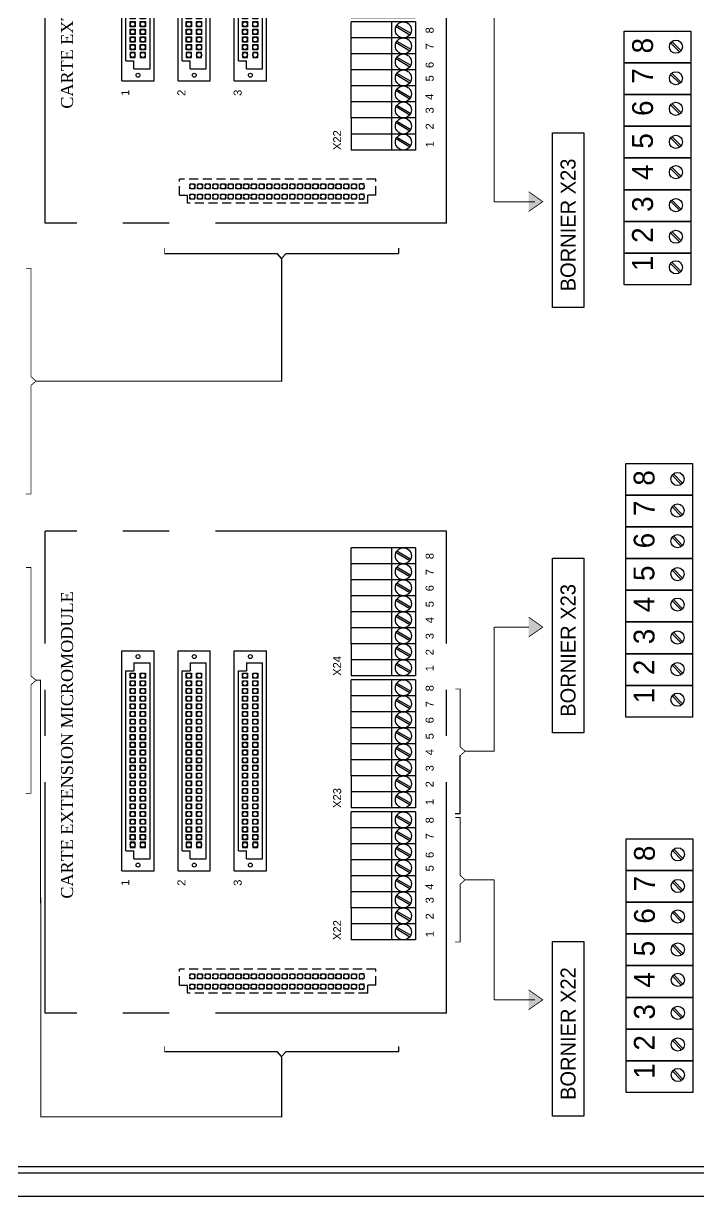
# Model space of a CAD drawing. Header units: millimetres. Extents: x 1942 to 3722, y 1044 to 1602.
# Drawn here: x 2056.3 to 2149, y 1335.1 to 1496.3 of the extents above; entities that cross this region are included whole.
import ezdxf

# ---------------------------------------------------------------- set-up
doc = ezdxf.new("R2010")
doc.units = ezdxf.units.MM
doc.linetypes.add('AXES', pattern=[50.8, 31.75, -6.35, 6.35, -6.35])
doc.linetypes.add('DISCONTINU2', pattern=[0.375, 0.25, -0.125])

# ---------------------------------------------------------------- blocks, each defined once
blk = doc.blocks.new('A$C3DC32800')
at = {"linetype": 'AXES'}
for p, q in [((-55.13, 0), (-55.13, 66.26)), ((0, 66.26), (-55.13, 66.26)), ((0, 0), (0, 66.26)), ((0, 0), (-55.13, 0))]:
    blk.add_line(p, q, dxfattribs=at)
for p, q in [((-13.09, 50.76), (-13.09, 63.96)), ((-4.29, 63.96), (-13.09, 63.96)), ((-7.59, 63.96), (-7.59, 46.36)), ((-6.93, 63.33), (-5.05, 62.21)), ((-6.82, 63.52), (-4.93, 62.4)), ((-4.29, 63.96), (-4.29, 46.36)), ((-4.29, 61.76), (-13.09, 61.76)), ((-6.82, 61.32), (-4.93, 60.2)), ((-6.93, 61.13), (-5.05, 60.01)), ((-4.29, 59.56), (-13.09, 59.56)), ((-6.93, 58.93), (-5.05, 57.81)), ((-6.82, 59.12), (-4.93, 58)), ((-4.29, 57.36), (-13.09, 57.36)), ((-6.93, 56.73), (-5.05, 55.61)), ((-6.82, 56.92), (-4.93, 55.8)), ((-4.29, 55.16), (-13.09, 55.16)), ((-6.93, 54.53), (-5.05, 53.41)), ((-6.82, 54.72), (-4.93, 53.6)), ((-4.29, 52.96), (-13.09, 52.96)), ((-6.93, 52.33), (-5.05, 51.21)), ((-6.82, 52.52), (-4.93, 51.4)), ((-13.09, 50.76), (-13.09, 46.36)), ((-4.29, 50.76), (-13.09, 50.76)), ((-6.93, 50.13), (-5.05, 49.01)), ((-6.82, 50.32), (-4.93, 49.2)), ((-44.58, 19.55), (-44.58, 49.8)), ((-44.58, 49.8), (-40.18, 49.8)), ((-40.18, 19.55), (-40.18, 49.8)), ((-36.86, 19.55), (-36.86, 49.8)), ((-36.86, 49.8), (-32.46, 49.8)), ((-32.46, 19.55), (-32.46, 49.8)), ((-29.15, 19.55), (-29.15, 49.8)), ((-29.15, 49.8), (-24.75, 49.8)), ((-24.75, 19.55), (-24.75, 49.8)), ((-4.29, 48.56), (-13.09, 48.56)), ((-44.03, 22.3), (-44.03, 47.05)), ((-44.03, 47.05), (-42.93, 47.05)), ((-42.93, 48.15), (-40.73, 48.15)), ((-42.93, 48.15), (-42.93, 47.05)), ((-40.73, 21.2), (-40.73, 48.15)), ((-36.31, 22.3), (-36.31, 47.05)), ((-36.31, 47.05), (-35.21, 47.05)), ((-35.21, 48.15), (-33.01, 48.15)), ((-35.21, 48.15), (-35.21, 47.05)), ((-33.01, 21.2), (-33.01, 48.15)), ((-28.6, 22.3), (-28.6, 47.05)), ((-28.6, 47.05), (-27.5, 47.05)), ((-27.5, 48.15), (-27.5, 47.05)), ((-27.5, 48.15), (-25.3, 48.15)), ((-25.3, 21.2), (-25.3, 48.15)), ((-6.93, 47.93), (-5.05, 46.81)), ((-6.82, 48.12), (-4.93, 47)), ((-4.29, 46.36), (-13.09, 46.36)), ((-13.09, 32.61), (-13.09, 45.81)), ((-4.29, 45.81), (-13.09, 45.81)), ((-7.59, 45.81), (-7.59, 28.21)), ((-6.93, 45.18), (-5.05, 44.06)), ((-6.82, 45.37), (-4.93, 44.25)), ((-4.29, 45.81), (-4.29, 28.21)), ((-4.29, 43.61), (-13.09, 43.61)), ((-6.93, 42.98), (-5.05, 41.86)), ((-6.82, 43.17), (-4.93, 42.05)), ((-4.29, 41.41), (-13.09, 41.41)), ((-6.93, 40.78), (-5.05, 39.66)), ((-6.82, 40.97), (-4.93, 39.85)), ((-4.29, 39.21), (-13.09, 39.21)), ((-6.82, 38.77), (-4.93, 37.65)), ((-6.93, 38.58), (-5.05, 37.46)), ((-4.29, 37.01), (-13.09, 37.01)), ((-6.93, 36.38), (-5.05, 35.26)), ((-6.82, 36.57), (-4.93, 35.45)), ((-4.29, 34.81), (-13.09, 34.81)), ((-6.93, 34.18), (-5.05, 33.06)), ((-6.82, 34.37), (-4.93, 33.25)), ((-13.09, 32.61), (-13.09, 28.21)), ((-4.29, 32.61), (-13.09, 32.61)), ((-6.93, 31.98), (-5.05, 30.86)), ((-6.82, 32.17), (-4.93, 31.05)), ((-4.29, 30.41), (-13.09, 30.41)), ((-6.93, 29.78), (-5.05, 28.66)), ((-6.82, 29.97), (-4.93, 28.85)), ((-4.29, 28.21), (-13.09, 28.21)), ((-13.09, 14.46), (-13.09, 27.66)), ((-4.29, 27.66), (-13.09, 27.66)), ((-7.59, 27.66), (-7.59, 10.06)), ((-4.29, 27.66), (-4.29, 10.06)), ((-6.93, 27.03), (-5.05, 25.91)), ((-6.82, 27.22), (-4.93, 26.1)), ((-4.29, 25.46), (-13.09, 25.46)), ((-6.93, 24.83), (-5.05, 23.71)), ((-6.82, 25.02), (-4.93, 23.9)), ((-4.29, 23.26), (-13.09, 23.26)), ((-6.93, 22.63), (-5.05, 21.51)), ((-6.82, 22.82), (-4.93, 21.7)), ((-44.03, 22.3), (-42.93, 22.3)), ((-42.93, 21.2), (-42.93, 22.3)), ((-42.93, 21.2), (-40.73, 21.2)), ((-36.31, 22.3), (-35.21, 22.3)), ((-35.21, 21.2), (-35.21, 22.3)), ((-35.21, 21.2), (-33.01, 21.2)), ((-28.6, 22.3), (-27.5, 22.3)), ((-27.5, 21.2), (-27.5, 22.3)), ((-27.5, 21.2), (-25.3, 21.2)), ((-4.29, 21.06), (-13.09, 21.06)), ((-44.58, 19.55), (-40.18, 19.55)), ((-36.86, 19.55), (-32.46, 19.55)), ((-29.15, 19.55), (-24.75, 19.55)), ((-6.93, 20.43), (-5.05, 19.31)), ((-6.82, 20.62), (-4.93, 19.5)), ((-4.29, 18.86), (-13.09, 18.86)), ((-6.93, 18.23), (-5.05, 17.11)), ((-6.82, 18.42), (-4.93, 17.3)), ((-4.29, 16.66), (-13.09, 16.66)), ((-6.82, 16.22), (-4.93, 15.1)), ((-6.93, 16.03), (-5.05, 14.91)), ((-4.29, 14.46), (-13.09, 14.46)), ((-13.09, 14.46), (-13.09, 10.06)), ((-6.93, 13.83), (-5.05, 12.71)), ((-6.82, 14.02), (-4.93, 12.9)), ((-4.29, 12.26), (-13.09, 12.26)), ((-6.93, 11.63), (-5.05, 10.51)), ((-6.82, 11.82), (-4.93, 10.7)), ((-4.29, 10.06), (-13.09, 10.06))]:
    blk.add_line(p, q)
at = {"linetype": 'DISCONTINU2', "ltscale": 5}
for p, q in [((-9.73, 6.04), (-36.68, 6.04)), ((-36.68, 3.84), (-36.68, 6.04)), ((-9.73, 3.84), (-9.73, 6.04)), ((-36.68, 3.84), (-35.58, 3.84)), ((-35.58, 2.74), (-35.58, 3.84)), ((-10.83, 2.74), (-10.83, 3.84)), ((-9.73, 3.84), (-10.83, 3.84)), ((-10.83, 2.74), (-35.58, 2.74))]:
    blk.add_line(p, q, dxfattribs=at)
for points in [[(-43.46, 46.74), (-42.76, 46.74), (-42.76, 46.04), (-43.46, 46.04)], [(-43.46, 45.69), (-42.76, 45.69), (-42.76, 44.98), (-43.46, 44.98)], [(-42.06, 46.74), (-41.36, 46.74), (-41.36, 46.04), (-42.06, 46.04)], [(-42.06, 45.69), (-41.36, 45.69), (-41.36, 44.98), (-42.06, 44.98)], [(-35.75, 46.74), (-35.05, 46.74), (-35.05, 46.04), (-35.75, 46.04)], [(-35.75, 45.69), (-35.05, 45.69), (-35.05, 44.98), (-35.75, 44.98)], [(-34.34, 46.74), (-33.64, 46.74), (-33.64, 46.04), (-34.34, 46.04)], [(-34.34, 45.69), (-33.64, 45.69), (-33.64, 44.98), (-34.34, 44.98)], [(-28.03, 46.74), (-27.33, 46.74), (-27.33, 46.04), (-28.03, 46.04)], [(-28.03, 45.69), (-27.33, 45.69), (-27.33, 44.98), (-28.03, 44.98)], [(-26.63, 46.74), (-25.93, 46.74), (-25.93, 46.04), (-26.63, 46.04)], [(-26.63, 45.69), (-25.93, 45.69), (-25.93, 44.98), (-26.63, 44.98)], [(-43.46, 44.63), (-42.76, 44.63), (-42.76, 43.93), (-43.46, 43.93)], [(-43.46, 43.57), (-42.76, 43.57), (-42.76, 42.87), (-43.46, 42.87)], [(-42.06, 44.63), (-41.36, 44.63), (-41.36, 43.93), (-42.06, 43.93)], [(-42.06, 43.57), (-41.36, 43.57), (-41.36, 42.87), (-42.06, 42.87)], [(-35.75, 44.63), (-35.05, 44.63), (-35.05, 43.93), (-35.75, 43.93)], [(-35.75, 43.57), (-35.05, 43.57), (-35.05, 42.87), (-35.75, 42.87)], [(-34.34, 44.63), (-33.64, 44.63), (-33.64, 43.93), (-34.34, 43.93)], [(-34.34, 43.57), (-33.64, 43.57), (-33.64, 42.87), (-34.34, 42.87)], [(-28.03, 44.63), (-27.33, 44.63), (-27.33, 43.93), (-28.03, 43.93)], [(-28.03, 43.57), (-27.33, 43.57), (-27.33, 42.87), (-28.03, 42.87)], [(-26.63, 44.63), (-25.93, 44.63), (-25.93, 43.93), (-26.63, 43.93)], [(-26.63, 43.57), (-25.93, 43.57), (-25.93, 42.87), (-26.63, 42.87)], [(-43.46, 42.52), (-42.76, 42.52), (-42.76, 41.81), (-43.46, 41.81)], [(-42.06, 42.52), (-41.36, 42.52), (-41.36, 41.81), (-42.06, 41.81)], [(-35.75, 42.52), (-35.05, 42.52), (-35.05, 41.81), (-35.75, 41.81)], [(-34.34, 42.52), (-33.64, 42.52), (-33.64, 41.81), (-34.34, 41.81)], [(-28.03, 42.52), (-27.33, 42.52), (-27.33, 41.81), (-28.03, 41.81)], [(-26.63, 42.52), (-25.93, 42.52), (-25.93, 41.81), (-26.63, 41.81)], [(-43.46, 41.46), (-42.76, 41.46), (-42.76, 40.75), (-43.46, 40.75)], [(-43.46, 40.4), (-42.76, 40.4), (-42.76, 39.7), (-43.46, 39.7)], [(-42.06, 41.46), (-41.36, 41.46), (-41.36, 40.75), (-42.06, 40.75)], [(-42.06, 40.4), (-41.36, 40.4), (-41.36, 39.7), (-42.06, 39.7)], [(-35.75, 41.46), (-35.05, 41.46), (-35.05, 40.75), (-35.75, 40.75)], [(-35.75, 40.4), (-35.05, 40.4), (-35.05, 39.7), (-35.75, 39.7)], [(-34.34, 41.46), (-33.64, 41.46), (-33.64, 40.75), (-34.34, 40.75)], [(-34.34, 40.4), (-33.64, 40.4), (-33.64, 39.7), (-34.34, 39.7)], [(-28.03, 41.46), (-27.33, 41.46), (-27.33, 40.75), (-28.03, 40.75)], [(-28.03, 40.4), (-27.33, 40.4), (-27.33, 39.7), (-28.03, 39.7)], [(-26.63, 41.46), (-25.93, 41.46), (-25.93, 40.75), (-26.63, 40.75)], [(-26.63, 40.4), (-25.93, 40.4), (-25.93, 39.7), (-26.63, 39.7)], [(-43.46, 39.34), (-42.76, 39.34), (-42.76, 38.64), (-43.46, 38.64)], [(-42.06, 39.34), (-41.36, 39.34), (-41.36, 38.64), (-42.06, 38.64)], [(-35.75, 39.34), (-35.05, 39.34), (-35.05, 38.64), (-35.75, 38.64)], [(-34.34, 39.34), (-33.64, 39.34), (-33.64, 38.64), (-34.34, 38.64)], [(-28.03, 39.34), (-27.33, 39.34), (-27.33, 38.64), (-28.03, 38.64)], [(-26.63, 39.34), (-25.93, 39.34), (-25.93, 38.64), (-26.63, 38.64)], [(-43.46, 38.29), (-42.76, 38.29), (-42.76, 37.58), (-43.46, 37.58)], [(-43.46, 37.23), (-42.76, 37.23), (-42.76, 36.52), (-43.46, 36.52)], [(-42.06, 38.29), (-41.36, 38.29), (-41.36, 37.58), (-42.06, 37.58)], [(-42.06, 37.23), (-41.36, 37.23), (-41.36, 36.52), (-42.06, 36.52)], [(-35.75, 38.29), (-35.05, 38.29), (-35.05, 37.58), (-35.75, 37.58)], [(-35.75, 37.23), (-35.05, 37.23), (-35.05, 36.52), (-35.75, 36.52)], [(-34.34, 38.29), (-33.64, 38.29), (-33.64, 37.58), (-34.34, 37.58)], [(-34.34, 37.23), (-33.64, 37.23), (-33.64, 36.52), (-34.34, 36.52)], [(-28.03, 38.29), (-27.33, 38.29), (-27.33, 37.58), (-28.03, 37.58)], [(-28.03, 37.23), (-27.33, 37.23), (-27.33, 36.52), (-28.03, 36.52)], [(-26.63, 38.29), (-25.93, 38.29), (-25.93, 37.58), (-26.63, 37.58)], [(-26.63, 37.23), (-25.93, 37.23), (-25.93, 36.52), (-26.63, 36.52)], [(-43.46, 36.17), (-42.76, 36.17), (-42.76, 35.47), (-43.46, 35.47)], [(-42.06, 36.17), (-41.36, 36.17), (-41.36, 35.47), (-42.06, 35.47)], [(-35.75, 36.17), (-35.05, 36.17), (-35.05, 35.47), (-35.75, 35.47)], [(-34.34, 36.17), (-33.64, 36.17), (-33.64, 35.47), (-34.34, 35.47)], [(-28.03, 36.17), (-27.33, 36.17), (-27.33, 35.47), (-28.03, 35.47)], [(-26.63, 36.17), (-25.93, 36.17), (-25.93, 35.47), (-26.63, 35.47)], [(-43.46, 35.11), (-42.76, 35.11), (-42.76, 34.41), (-43.46, 34.41)], [(-43.46, 34.06), (-42.76, 34.06), (-42.76, 33.35), (-43.46, 33.35)], [(-42.06, 35.11), (-41.36, 35.11), (-41.36, 34.41), (-42.06, 34.41)], [(-42.06, 34.06), (-41.36, 34.06), (-41.36, 33.35), (-42.06, 33.35)], [(-35.75, 35.11), (-35.05, 35.11), (-35.05, 34.41), (-35.75, 34.41)], [(-35.75, 34.06), (-35.05, 34.06), (-35.05, 33.35), (-35.75, 33.35)], [(-34.34, 35.11), (-33.64, 35.11), (-33.64, 34.41), (-34.34, 34.41)], [(-34.34, 34.06), (-33.64, 34.06), (-33.64, 33.35), (-34.34, 33.35)], [(-28.03, 35.11), (-27.33, 35.11), (-27.33, 34.41), (-28.03, 34.41)], [(-28.03, 34.06), (-27.33, 34.06), (-27.33, 33.35), (-28.03, 33.35)], [(-26.63, 35.11), (-25.93, 35.11), (-25.93, 34.41), (-26.63, 34.41)], [(-26.63, 34.06), (-25.93, 34.06), (-25.93, 33.35), (-26.63, 33.35)], [(-43.46, 33), (-42.76, 33), (-42.76, 32.3), (-43.46, 32.3)], [(-42.06, 33), (-41.36, 33), (-41.36, 32.3), (-42.06, 32.3)], [(-35.75, 33), (-35.05, 33), (-35.05, 32.3), (-35.75, 32.3)], [(-34.34, 33), (-33.64, 33), (-33.64, 32.3), (-34.34, 32.3)], [(-28.03, 33), (-27.33, 33), (-27.33, 32.3), (-28.03, 32.3)], [(-26.63, 33), (-25.93, 33), (-25.93, 32.3), (-26.63, 32.3)], [(-43.46, 31.94), (-42.76, 31.94), (-42.76, 31.24), (-43.46, 31.24)], [(-43.46, 30.88), (-42.76, 30.88), (-42.76, 30.18), (-43.46, 30.18)], [(-42.06, 31.94), (-41.36, 31.94), (-41.36, 31.24), (-42.06, 31.24)], [(-42.06, 30.88), (-41.36, 30.88), (-41.36, 30.18), (-42.06, 30.18)], [(-35.75, 31.94), (-35.05, 31.94), (-35.05, 31.24), (-35.75, 31.24)], [(-35.75, 30.88), (-35.05, 30.88), (-35.05, 30.18), (-35.75, 30.18)], [(-34.34, 31.94), (-33.64, 31.94), (-33.64, 31.24), (-34.34, 31.24)], [(-34.34, 30.88), (-33.64, 30.88), (-33.64, 30.18), (-34.34, 30.18)], [(-28.03, 31.94), (-27.33, 31.94), (-27.33, 31.24), (-28.03, 31.24)], [(-28.03, 30.88), (-27.33, 30.88), (-27.33, 30.18), (-28.03, 30.18)], [(-26.63, 31.94), (-25.93, 31.94), (-25.93, 31.24), (-26.63, 31.24)], [(-26.63, 30.88), (-25.93, 30.88), (-25.93, 30.18), (-26.63, 30.18)], [(-43.46, 29.83), (-42.76, 29.83), (-42.76, 29.12), (-43.46, 29.12)], [(-42.06, 29.83), (-41.36, 29.83), (-41.36, 29.12), (-42.06, 29.12)], [(-35.75, 29.83), (-35.05, 29.83), (-35.05, 29.12), (-35.75, 29.12)], [(-34.34, 29.83), (-33.64, 29.83), (-33.64, 29.12), (-34.34, 29.12)], [(-28.03, 29.83), (-27.33, 29.83), (-27.33, 29.12), (-28.03, 29.12)], [(-26.63, 29.83), (-25.93, 29.83), (-25.93, 29.12), (-26.63, 29.12)], [(-43.46, 28.77), (-42.76, 28.77), (-42.76, 28.07), (-43.46, 28.07)], [(-43.46, 27.71), (-42.76, 27.71), (-42.76, 27.01), (-43.46, 27.01)], [(-42.06, 28.77), (-41.36, 28.77), (-41.36, 28.07), (-42.06, 28.07)], [(-42.06, 27.71), (-41.36, 27.71), (-41.36, 27.01), (-42.06, 27.01)], [(-35.75, 28.77), (-35.05, 28.77), (-35.05, 28.07), (-35.75, 28.07)], [(-35.75, 27.71), (-35.05, 27.71), (-35.05, 27.01), (-35.75, 27.01)], [(-34.34, 28.77), (-33.64, 28.77), (-33.64, 28.07), (-34.34, 28.07)], [(-34.34, 27.71), (-33.64, 27.71), (-33.64, 27.01), (-34.34, 27.01)], [(-28.03, 28.77), (-27.33, 28.77), (-27.33, 28.07), (-28.03, 28.07)], [(-28.03, 27.71), (-27.33, 27.71), (-27.33, 27.01), (-28.03, 27.01)], [(-26.63, 28.77), (-25.93, 28.77), (-25.93, 28.07), (-26.63, 28.07)], [(-26.63, 27.71), (-25.93, 27.71), (-25.93, 27.01), (-26.63, 27.01)], [(-43.46, 26.65), (-42.76, 26.65), (-42.76, 25.95), (-43.46, 25.95)], [(-42.06, 26.65), (-41.36, 26.65), (-41.36, 25.95), (-42.06, 25.95)], [(-35.75, 26.65), (-35.05, 26.65), (-35.05, 25.95), (-35.75, 25.95)], [(-34.34, 26.65), (-33.64, 26.65), (-33.64, 25.95), (-34.34, 25.95)], [(-28.03, 26.65), (-27.33, 26.65), (-27.33, 25.95), (-28.03, 25.95)], [(-26.63, 26.65), (-25.93, 26.65), (-25.93, 25.95), (-26.63, 25.95)], [(-43.46, 25.6), (-42.76, 25.6), (-42.76, 24.89), (-43.46, 24.89)], [(-43.46, 24.54), (-42.76, 24.54), (-42.76, 23.84), (-43.46, 23.84)], [(-42.06, 25.6), (-41.36, 25.6), (-41.36, 24.89), (-42.06, 24.89)], [(-42.06, 24.54), (-41.36, 24.54), (-41.36, 23.84), (-42.06, 23.84)], [(-35.75, 25.6), (-35.05, 25.6), (-35.05, 24.89), (-35.75, 24.89)], [(-35.75, 24.54), (-35.05, 24.54), (-35.05, 23.84), (-35.75, 23.84)], [(-34.34, 25.6), (-33.64, 25.6), (-33.64, 24.89), (-34.34, 24.89)], [(-34.34, 24.54), (-33.64, 24.54), (-33.64, 23.84), (-34.34, 23.84)], [(-28.03, 25.6), (-27.33, 25.6), (-27.33, 24.89), (-28.03, 24.89)], [(-28.03, 24.54), (-27.33, 24.54), (-27.33, 23.84), (-28.03, 23.84)], [(-26.63, 25.6), (-25.93, 25.6), (-25.93, 24.89), (-26.63, 24.89)], [(-26.63, 24.54), (-25.93, 24.54), (-25.93, 23.84), (-26.63, 23.84)], [(-43.46, 22.78), (-42.76, 22.78), (-42.76, 23.48), (-43.46, 23.48)], [(-42.06, 22.78), (-41.36, 22.78), (-41.36, 23.48), (-42.06, 23.48)], [(-35.75, 22.78), (-35.05, 22.78), (-35.05, 23.48), (-35.75, 23.48)], [(-34.34, 22.78), (-33.64, 22.78), (-33.64, 23.48), (-34.34, 23.48)], [(-28.03, 22.78), (-27.33, 22.78), (-27.33, 23.48), (-28.03, 23.48)], [(-26.63, 22.78), (-25.93, 22.78), (-25.93, 23.48), (-26.63, 23.48)]]:
    blk.add_lwpolyline(points, close=True)
at = {"linetype": 'DISCONTINU2'}
for points in [[(-35.28, 4.71), (-35.28, 5.41), (-34.57, 5.41), (-34.57, 4.71)], [(-34.22, 4.71), (-34.22, 5.41), (-33.52, 5.41), (-33.52, 4.71)], [(-33.16, 4.71), (-33.16, 5.41), (-32.46, 5.41), (-32.46, 4.71)], [(-32.1, 4.71), (-32.1, 5.41), (-31.4, 5.41), (-31.4, 4.71)], [(-31.05, 4.71), (-31.05, 5.41), (-30.34, 5.41), (-30.34, 4.71)], [(-29.99, 4.71), (-29.99, 5.41), (-29.29, 5.41), (-29.29, 4.71)], [(-28.93, 4.71), (-28.93, 5.41), (-28.23, 5.41), (-28.23, 4.71)], [(-27.88, 4.71), (-27.88, 5.41), (-27.17, 5.41), (-27.17, 4.71)], [(-26.82, 4.71), (-26.82, 5.41), (-26.11, 5.41), (-26.11, 4.71)], [(-25.76, 4.71), (-25.76, 5.41), (-25.06, 5.41), (-25.06, 4.71)], [(-24.7, 4.71), (-24.7, 5.41), (-24, 5.41), (-24, 4.71)], [(-23.65, 4.71), (-23.65, 5.41), (-22.94, 5.41), (-22.94, 4.71)], [(-22.59, 4.71), (-22.59, 5.41), (-21.89, 5.41), (-21.89, 4.71)], [(-21.53, 4.71), (-21.53, 5.41), (-20.83, 5.41), (-20.83, 4.71)], [(-20.47, 4.71), (-20.47, 5.41), (-19.77, 5.41), (-19.77, 4.71)], [(-19.42, 4.71), (-19.42, 5.41), (-18.71, 5.41), (-18.71, 4.71)], [(-18.36, 4.71), (-18.36, 5.41), (-17.66, 5.41), (-17.66, 4.71)], [(-17.3, 4.71), (-17.3, 5.41), (-16.6, 5.41), (-16.6, 4.71)], [(-16.24, 4.71), (-16.24, 5.41), (-15.54, 5.41), (-15.54, 4.71)], [(-15.19, 4.71), (-15.19, 5.41), (-14.48, 5.41), (-14.48, 4.71)], [(-14.13, 4.71), (-14.13, 5.41), (-13.43, 5.41), (-13.43, 4.71)], [(-13.07, 4.71), (-13.07, 5.41), (-12.37, 5.41), (-12.37, 4.71)], [(-11.31, 4.71), (-11.31, 5.41), (-12.02, 5.41), (-12.02, 4.71)], [(-35.28, 3.3), (-35.28, 4), (-34.57, 4), (-34.57, 3.3)], [(-34.22, 3.3), (-34.22, 4), (-33.52, 4), (-33.52, 3.3)], [(-33.16, 3.3), (-33.16, 4), (-32.46, 4), (-32.46, 3.3)], [(-32.1, 3.3), (-32.1, 4), (-31.4, 4), (-31.4, 3.3)], [(-31.05, 3.3), (-31.05, 4), (-30.34, 4), (-30.34, 3.3)], [(-29.99, 3.3), (-29.99, 4), (-29.29, 4), (-29.29, 3.3)], [(-28.93, 3.3), (-28.93, 4), (-28.23, 4), (-28.23, 3.3)], [(-27.88, 3.3), (-27.88, 4), (-27.17, 4), (-27.17, 3.3)], [(-26.82, 3.3), (-26.82, 4), (-26.11, 4), (-26.11, 3.3)], [(-25.76, 3.3), (-25.76, 4), (-25.06, 4), (-25.06, 3.3)], [(-24.7, 3.3), (-24.7, 4), (-24, 4), (-24, 3.3)], [(-23.65, 3.3), (-23.65, 4), (-22.94, 4), (-22.94, 3.3)], [(-22.59, 3.3), (-22.59, 4), (-21.89, 4), (-21.89, 3.3)], [(-21.53, 3.3), (-21.53, 4), (-20.83, 4), (-20.83, 3.3)], [(-20.47, 3.3), (-20.47, 4), (-19.77, 4), (-19.77, 3.3)], [(-19.42, 3.3), (-19.42, 4), (-18.71, 4), (-18.71, 3.3)], [(-18.36, 3.3), (-18.36, 4), (-17.66, 4), (-17.66, 3.3)], [(-17.3, 3.3), (-17.3, 4), (-16.6, 4), (-16.6, 3.3)], [(-16.24, 3.3), (-16.24, 4), (-15.54, 4), (-15.54, 3.3)], [(-15.19, 3.3), (-15.19, 4), (-14.48, 4), (-14.48, 3.3)], [(-14.13, 3.3), (-14.13, 4), (-13.43, 4), (-13.43, 3.3)], [(-13.07, 3.3), (-13.07, 4), (-12.37, 4), (-12.37, 3.3)], [(-11.31, 3.3), (-11.31, 4), (-12.02, 4), (-12.02, 3.3)]]:
    blk.add_lwpolyline(points, close=True, dxfattribs=at)
for centre, radius in [((-5.94, 62.86), 1.1), ((-5.94, 60.66), 1.1), ((-5.94, 58.46), 1.1), ((-5.94, 56.26), 1.1), ((-5.94, 54.06), 1.1), ((-5.94, 51.86), 1.1), ((-5.94, 49.66), 1.1), ((-42.38, 49.01), 0.271), ((-34.66, 49.01), 0.271), ((-26.95, 49.01), 0.271), ((-5.94, 47.46), 1.1), ((-43.11, 46.39), 0.337), ((-43.11, 45.34), 0.337), ((-41.71, 46.39), 0.337), ((-41.71, 45.34), 0.337), ((-35.4, 46.39), 0.337), ((-35.4, 45.34), 0.337), ((-33.99, 46.39), 0.337), ((-33.99, 45.34), 0.337), ((-27.68, 46.39), 0.337), ((-27.68, 45.34), 0.337), ((-26.28, 46.39), 0.337), ((-26.28, 45.34), 0.337), ((-5.94, 44.71), 1.1), ((-43.11, 44.28), 0.337), ((-43.11, 43.22), 0.337), ((-41.71, 44.28), 0.337), ((-41.71, 43.22), 0.337), ((-35.4, 44.28), 0.337), ((-35.4, 43.22), 0.337), ((-33.99, 44.28), 0.337), ((-33.99, 43.22), 0.337), ((-27.68, 44.28), 0.337), ((-27.68, 43.22), 0.337), ((-26.28, 44.28), 0.337), ((-26.28, 43.22), 0.337), ((-5.94, 42.51), 1.1), ((-43.11, 42.16), 0.337), ((-41.71, 42.16), 0.337), ((-35.4, 42.16), 0.337), ((-33.99, 42.16), 0.337), ((-27.68, 42.16), 0.337), ((-26.28, 42.16), 0.337), ((-43.11, 41.11), 0.337), ((-43.11, 40.05), 0.337), ((-41.71, 41.11), 0.337), ((-41.71, 40.05), 0.337), ((-35.4, 41.11), 0.337), ((-35.4, 40.05), 0.337), ((-33.99, 41.11), 0.337), ((-33.99, 40.05), 0.337), ((-27.68, 41.11), 0.337), ((-27.68, 40.05), 0.337), ((-26.28, 41.11), 0.337), ((-26.28, 40.05), 0.337), ((-5.94, 40.31), 1.1), ((-43.11, 38.99), 0.337), ((-41.71, 38.99), 0.337), ((-35.4, 38.99), 0.337), ((-33.99, 38.99), 0.337), ((-27.68, 38.99), 0.337), ((-26.28, 38.99), 0.337), ((-5.94, 38.11), 1.1), ((-43.11, 37.93), 0.337), ((-43.11, 36.88), 0.337), ((-41.71, 37.93), 0.337), ((-41.71, 36.88), 0.337), ((-35.4, 37.93), 0.337), ((-35.4, 36.88), 0.337), ((-33.99, 37.93), 0.337), ((-33.99, 36.88), 0.337), ((-27.68, 37.93), 0.337), ((-27.68, 36.88), 0.337), ((-26.28, 37.93), 0.337), ((-26.28, 36.88), 0.337), ((-43.11, 35.82), 0.337), ((-41.71, 35.82), 0.337), ((-35.4, 35.82), 0.337), ((-33.99, 35.82), 0.337), ((-27.68, 35.82), 0.337), ((-26.28, 35.82), 0.337), ((-5.94, 35.91), 1.1), ((-43.11, 34.76), 0.337), ((-43.11, 33.7), 0.337), ((-41.71, 34.76), 0.337), ((-41.71, 33.7), 0.337), ((-35.4, 34.76), 0.337), ((-35.4, 33.7), 0.337), ((-33.99, 34.76), 0.337), ((-33.99, 33.7), 0.337), ((-27.68, 34.76), 0.337), ((-27.68, 33.7), 0.337), ((-26.28, 34.76), 0.337), ((-26.28, 33.7), 0.337), ((-5.94, 33.71), 1.1), ((-43.11, 32.65), 0.337), ((-41.71, 32.65), 0.337), ((-35.4, 32.65), 0.337), ((-33.99, 32.65), 0.337), ((-27.68, 32.65), 0.337), ((-26.28, 32.65), 0.337), ((-5.94, 31.51), 1.1), ((-43.11, 31.59), 0.337), ((-43.11, 30.53), 0.337), ((-41.71, 31.59), 0.337), ((-41.71, 30.53), 0.337), ((-35.4, 31.59), 0.337), ((-35.4, 30.53), 0.337), ((-33.99, 31.59), 0.337), ((-33.99, 30.53), 0.337), ((-27.68, 31.59), 0.337), ((-27.68, 30.53), 0.337), ((-26.28, 31.59), 0.337), ((-26.28, 30.53), 0.337), ((-43.11, 29.48), 0.337), ((-41.71, 29.48), 0.337), ((-35.4, 29.48), 0.337), ((-33.99, 29.48), 0.337), ((-27.68, 29.48), 0.337), ((-26.28, 29.48), 0.337), ((-5.94, 29.31), 1.1), ((-43.11, 28.42), 0.337), ((-43.11, 27.36), 0.337), ((-41.71, 28.42), 0.337), ((-41.71, 27.36), 0.337), ((-35.4, 28.42), 0.337), ((-35.4, 27.36), 0.337), ((-33.99, 28.42), 0.337), ((-33.99, 27.36), 0.337), ((-27.68, 28.42), 0.337), ((-27.68, 27.36), 0.337), ((-26.28, 28.42), 0.337), ((-26.28, 27.36), 0.337), ((-5.94, 26.56), 1.1), ((-43.11, 26.3), 0.337), ((-41.71, 26.3), 0.337), ((-35.4, 26.3), 0.337), ((-33.99, 26.3), 0.337), ((-27.68, 26.3), 0.337), ((-26.28, 26.3), 0.337), ((-43.11, 25.25), 0.337), ((-43.11, 24.19), 0.337), ((-41.71, 25.25), 0.337), ((-41.71, 24.19), 0.337), ((-35.4, 25.25), 0.337), ((-35.4, 24.19), 0.337), ((-33.99, 25.25), 0.337), ((-33.99, 24.19), 0.337), ((-27.68, 25.25), 0.337), ((-27.68, 24.19), 0.337), ((-26.28, 25.25), 0.337), ((-26.28, 24.19), 0.337), ((-5.94, 24.36), 1.1), ((-43.11, 23.13), 0.337), ((-41.71, 23.13), 0.337), ((-35.4, 23.13), 0.337), ((-33.99, 23.13), 0.337), ((-27.68, 23.13), 0.337), ((-26.28, 23.13), 0.337), ((-5.94, 22.16), 1.1), ((-5.94, 19.96), 1.1), ((-42.38, 20.34), 0.271), ((-34.66, 20.34), 0.271), ((-26.95, 20.34), 0.271), ((-5.94, 17.76), 1.1), ((-5.94, 15.56), 1.1), ((-5.94, 13.36), 1.1), ((-5.94, 11.16), 1.1)]:
    blk.add_circle(centre, radius)
for centre in [(-34.93, 5.06), (-33.87, 5.06), (-32.81, 5.06), (-31.75, 5.06), (-30.7, 5.06), (-29.64, 5.06), (-28.58, 5.06), (-27.52, 5.06), (-26.47, 5.06), (-25.41, 5.06), (-24.35, 5.06), (-23.29, 5.06), (-22.24, 5.06), (-21.18, 5.06), (-20.12, 5.06), (-19.07, 5.06), (-18.01, 5.06), (-16.95, 5.06), (-15.89, 5.06), (-14.84, 5.06), (-13.78, 5.06), (-12.72, 5.06), (-11.66, 5.06), (-34.93, 3.65), (-33.87, 3.65), (-32.81, 3.65), (-31.75, 3.65), (-30.7, 3.65), (-29.64, 3.65), (-28.58, 3.65), (-27.52, 3.65), (-26.47, 3.65), (-25.41, 3.65), (-24.35, 3.65), (-23.29, 3.65), (-22.24, 3.65), (-21.18, 3.65), (-20.12, 3.65), (-19.07, 3.65), (-18.01, 3.65), (-16.95, 3.65), (-15.89, 3.65), (-14.84, 3.65), (-13.78, 3.65), (-12.72, 3.65), (-11.66, 3.65)]:
    blk.add_circle(centre, 0.337, dxfattribs=at)
at = {"attachment_point": 1, "rotation": 90}
for s, insert, char_height, width in [('{\\fArial|b0|i0|c0|p34;8}', (-2.88, 62.38), 1.1, 19.0187), ('{\\fArial|b0|i0|c0|p34;7}', (-2.88, 60.18), 1.1, 19.0187), ('{\\fArial|b0|i0|c0|p34;6}', (-2.88, 57.98), 1.1, 19.0187), ('{\\fTimes New Roman|b0|i0|c0|p18;CARTE EXTENSION MICROMODULE}', (-52.95, 15.74), 1.65, 62.8276), ('{\\fArial|b0|i0|c0|p34;5}', (-2.88, 55.78), 1.1, 19.0187), ('{\\fArial|b0|i0|c0|p34;4}', (-2.88, 53.58), 1.1, 19.0187), ('{\\fArial|b0|i0|c0|p34;3}', (-2.88, 51.38), 1.1, 19.0187), ('{\\fArial|b0|i0|c0|p34;X24}', (-15.58, 46.35), 1.1, 19.0187), ('{\\fArial|b0|i0|c0|p34;2}', (-2.88, 49.18), 1.1, 19.0187), ('{\\fArial|b0|i0|c0|p34;1}', (-2.88, 46.98), 1.1, 19.0187), ('{\\fArial|b0|i0|c0|p34;8}', (-2.88, 44.23), 1.1, 19.0187), ('{\\fArial|b0|i0|c0|p34;7}', (-2.88, 42.03), 1.1, 19.0187), ('{\\fArial|b0|i0|c0|p34;6}', (-2.88, 39.83), 1.1, 19.0187), ('{\\fArial|b0|i0|c0|p34;5}', (-2.88, 37.63), 1.1, 19.0187), ('{\\fArial|b0|i0|c0|p34;4}', (-2.88, 35.43), 1.1, 19.0187), ('{\\fArial|b0|i0|c0|p34;3}', (-2.88, 33.23), 1.1, 19.0187), ('{\\fArial|b0|i0|c0|p34;X23}', (-15.58, 28.2), 1.1, 19.0187), ('{\\fArial|b0|i0|c0|p34;2}', (-2.88, 31.03), 1.1, 19.0187), ('{\\fArial|b0|i0|c0|p34;1}', (-2.88, 28.6), 1.1, 19.0187), ('{\\fArial|b0|i0|c0|p34;8}', (-2.88, 26.08), 1.1, 19.0187), ('{\\fArial|b0|i0|c0|p34;7}', (-2.88, 23.88), 1.1, 19.0187), ('{\\fArial|b0|i0|c0|p34;6}', (-2.88, 21.32), 1.1, 19.0187), ('{\\fArial|b0|i0|c0|p34;5}', (-2.88, 19.48), 1.1, 19.0187), ('{\\fArial|b0|i0|c0|p34;1}', (-44.68, 17.5), 1.1, 19.0187), ('{\\fArial|b0|i0|c0|p34;2}', (-36.97, 17.5), 1.1, 19.0187), ('{\\fArial|b0|i0|c0|p34;3}', (-29.25, 17.5), 1.1, 19.0187), ('{\\fArial|b0|i0|c0|p34;4}', (-2.9, 16.96), 1.1, 19.0187), ('{\\fArial|b0|i0|c0|p34;3}', (-2.88, 15.08), 1.1, 19.0187), ('{\\fArial|b0|i0|c0|p34;2}', (-2.88, 12.88), 1.1, 19.0187), ('{\\fArial|b0|i0|c0|p34;X22}', (-15.58, 10.05), 1.1, 19.0187), ('{\\fArial|b0|i0|c0|p34;1}', (-2.86, 10.43), 1.1, 19.0187)]:
    blk.add_mtext(s, dxfattribs=dict(at, insert=insert, char_height=char_height, width=width))
blk = doc.blocks.new('A$C60AE2D1C')
for p, q in [((6.36, 33.25), (7.61, 31.98)), ((6.53, 33.43), (7.79, 32.15)), ((6.53, 29.09), (7.79, 27.81)), ((6.36, 28.91), (7.61, 27.64)), ((6.36, 24.71), (7.61, 23.44)), ((6.53, 24.89), (7.79, 23.61)), ((6.36, 20.18), (7.61, 18.91)), ((6.53, 20.36), (7.79, 19.08)), ((6.53, 16.18), (7.79, 14.89)), ((6.36, 16), (7.61, 14.72)), ((6.36, 11.47), (7.61, 10.2)), ((6.53, 11.65), (7.79, 10.36)), ((6.36, 7.13), (7.61, 5.85)), ((6.53, 7.31), (7.79, 6.02)), ((6.36, 2.93), (7.61, 1.65)), ((6.53, 3.11), (7.79, 1.82))]:
    blk.add_line(p, q)
for points in [[(9.16, 34.86), (9.16, 30.5), (0, 30.5), (0, 34.86)], [(9.16, 30.5), (9.16, 26.14), (0, 26.14), (0, 30.5)], [(9.16, 26.14), (9.16, 21.78), (0, 21.78), (0, 26.14)], [(9.16, 21.78), (9.16, 17.43), (0, 17.43), (0, 21.78)], [(9.16, 17.43), (9.16, 13.07), (0, 13.07), (0, 17.43)], [(9.16, 13.07), (9.16, 8.71), (0, 8.71), (0, 13.07)], [(9.16, 8.71), (9.16, 4.36), (0, 4.36), (0, 8.71)], [(9.16, 4.36), (9.16, 0), (0, 0), (0, 4.36)]]:
    blk.add_lwpolyline(points, close=True)
for centre in [(7.09, 32.72), (7.09, 28.38), (7.09, 24.18), (7.09, 19.65), (7.09, 15.47), (7.09, 10.94), (7.09, 6.6), (7.09, 2.4)]:
    blk.add_circle(centre, 0.904)
for s, p in [('8', (3.94, 31.8)), ('7', (3.94, 27.64)), ('6', (3.94, 23.2)), ('5', (3.92, 18.71)), ('4', (3.92, 14.41)), ('3', (3.94, 10.02)), ('2', (3.92, 5.76)), ('1', (3.92, 1.89))]:
    blk.add_text(s, height=2.86, rotation=90).set_placement(p)

msp = doc.modelspace()

# ---------------------------------------------------------------- hatches: boundary and pattern name
for points in [[(2125.69, 1473.22), (2125.69, 1471.86), (2125.68, 1470.5), (2127.63, 1471.85)], [(2125.69, 1414.75), (2125.69, 1413.39), (2125.68, 1412.03), (2127.63, 1413.38)], [(2125.69, 1363.53), (2125.69, 1362.17), (2125.68, 1360.81), (2127.63, 1362.16)]]:
    msp.add_hatch(color=256).paths.add_polyline_path(points)

# ---------------------------------------------------------------- linework, layer by layer
for p, q in [((2107.81, 1465.44), (2107.81, 1464.75)), ((2075.69, 1464.75), (2091.17, 1464.75)), ((2091.77, 1464.06), (2091.17, 1464.75)), ((2091.77, 1464.06), (2092.37, 1464.75)), ((2092.37, 1464.75), (2107.81, 1464.75)), ((2145.39, 1434.27), (2146.64, 1432.99)), ((2145.56, 1434.45), (2146.82, 1433.16)), ((2145.56, 1430.11), (2146.82, 1428.82)), ((2145.39, 1429.93), (2146.64, 1428.65)), ((2145.39, 1425.73), (2146.64, 1424.45)), ((2145.56, 1425.91), (2146.82, 1424.62)), ((2145.39, 1421.2), (2146.64, 1419.92)), ((2145.56, 1421.38), (2146.82, 1420.09)), ((2145.56, 1417.19), (2146.82, 1415.91)), ((2145.39, 1417.01), (2146.64, 1415.74)), ((2145.39, 1412.48), (2146.64, 1411.21)), ((2145.56, 1412.67), (2146.82, 1411.38)), ((2145.39, 1408.14), (2146.64, 1406.87)), ((2145.56, 1408.32), (2146.82, 1407.04)), ((2145.39, 1403.94), (2146.64, 1402.67)), ((2145.56, 1404.12), (2146.82, 1402.84)), ((2116.29, 1387.77), (2116.29, 1395.72)), ((2115.6, 1387.77), (2116.29, 1387.77)), ((2075.69, 1355.06), (2091.17, 1355.06)), ((2091.77, 1354.37), (2091.17, 1355.06)), ((2091.77, 1354.37), (2092.37, 1355.06)), ((2092.37, 1355.06), (2107.81, 1355.06)), ((2107.81, 1355.75), (2107.81, 1355.06))]:
    msp.add_line(p, q)
at = {"color": 1}
msp.add_line((2035.56, 1339.26), (2187.95, 1339.26), dxfattribs=at)
at = {"color": 8}
msp.add_lwpolyline([(2152, 1335.13), (1966.44, 1335.13), (1966.44, 1564.16), (2152, 1564.16)], close=True, dxfattribs=at)
for points, const_width in [([(2120.97, 1506.01), (2120.97, 1471.85), (2126.58, 1471.85)], 0.138), ([(2125.69, 1473.22), (2127.63, 1471.85), (2125.68, 1470.5)], 0.11), ([(2107.81, 1465.44), (2107.81, 1464.75), (2092.37, 1464.75), (2091.77, 1464.06), (2091.17, 1464.75), (2075.69, 1464.75), (2075.69, 1465.47)], 0.11), ([(2091.77, 1464.06), (2091.77, 1447.2), (2058.04, 1447.2)], 0.138), ([(2056.66, 1462.7), (2057.35, 1462.7), (2057.35, 1447.8), (2058.04, 1447.2), (2057.35, 1446.61), (2057.35, 1431.68), (2056.63, 1431.68)], 0.11), ([(2056.66, 1421.57), (2057.35, 1421.57), (2057.35, 1406.67), (2058.04, 1406.07), (2057.35, 1405.47), (2057.35, 1390.55), (2056.63, 1390.55)], 0.11), ([(2125.69, 1414.75), (2127.63, 1413.38), (2125.68, 1412.03)], 0.11), ([(2120.96, 1413.38), (2120.97, 1396.32), (2116.97, 1396.32)], 0.138), ([(2120.96, 1413.38), (2125.72, 1413.38)], 0.138), ([(2058.04, 1406.07), (2058.65, 1406.07), (2058.7, 1346.1), (2091.77, 1346.1), (2091.77, 1354.37)], 0.138), ([(2115.6, 1404.87), (2116.29, 1404.87), (2116.29, 1396.92), (2116.97, 1396.32), (2116.29, 1395.72), (2116.29, 1387.77), (2115.56, 1387.77)], 0.11), ([(2115.6, 1387.21), (2116.29, 1387.21), (2116.29, 1379.25), (2116.97, 1378.65), (2116.29, 1378.06), (2116.29, 1370.1), (2115.56, 1370.1)], 0.11), ([(2116.97, 1378.66), (2120.96, 1378.66)], 0.138), ([(2120.96, 1378.66), (2120.96, 1362.16)], 0.138), ([(2125.69, 1363.53), (2127.63, 1362.16), (2125.68, 1360.81)], 0.11), ([(2120.96, 1362.16), (2126.58, 1362.16)], 0.138), ([(2107.81, 1355.75), (2107.81, 1355.06), (2092.37, 1355.06), (2091.77, 1354.37), (2091.17, 1355.06), (2075.69, 1355.06), (2075.69, 1355.78)], 0.11)]:
    msp.add_lwpolyline(points, dxfattribs=dict(const_width=const_width))
for points in [[(2133.25, 1457.33), (2128.94, 1457.33), (2128.94, 1481.32), (2133.25, 1481.32)], [(2148.19, 1435.87), (2148.19, 1431.51), (2139.03, 1431.51), (2139.03, 1435.87)], [(2148.19, 1431.51), (2148.19, 1427.16), (2139.03, 1427.16), (2139.03, 1431.51)], [(2148.19, 1427.16), (2148.19, 1422.8), (2139.03, 1422.8), (2139.03, 1427.16)], [(2133.25, 1398.86), (2128.94, 1398.86), (2128.94, 1422.85), (2133.25, 1422.85)], [(2148.19, 1422.8), (2148.19, 1418.44), (2139.03, 1418.44), (2139.03, 1422.8)], [(2148.19, 1418.44), (2148.19, 1414.09), (2139.03, 1414.09), (2139.03, 1418.44)], [(2148.19, 1414.09), (2148.19, 1409.73), (2139.03, 1409.73), (2139.03, 1414.09)], [(2148.19, 1409.73), (2148.19, 1405.37), (2139.03, 1405.37), (2139.03, 1409.73)], [(2148.19, 1405.37), (2148.19, 1401.01), (2139.03, 1401.01), (2139.03, 1405.37)], [(2133.25, 1346.19), (2128.94, 1346.19), (2128.94, 1370.18), (2133.25, 1370.18)]]:
    msp.add_lwpolyline(points, close=True)
at = {"color": 4}
msp.add_lwpolyline([(2032.5, 1338.38), (2187.95, 1338.38)], dxfattribs=at)
for centre in [(2146.12, 1433.74), (2146.12, 1429.4), (2146.12, 1425.2), (2146.12, 1420.67), (2146.12, 1416.48), (2146.12, 1411.95), (2146.12, 1407.61), (2146.12, 1403.41)]:
    msp.add_circle(centre, 0.904)

# ---------------------------------------------------------------- block references
at = {"color": 0}
for name, p in [('A$C3DC32800', (2114.42, 1468.89)), ('A$C60AE2D1C', (2138.82, 1460.43)), ('A$C3DC32800', (2114.42, 1360.33)), ('A$C60AE2D1C', (2139.08, 1349.43))]:
    msp.add_blockref(name, p, dxfattribs=at)

# ---------------------------------------------------------------- texts
for s, p in [('8', (2142.97, 1432.82)), ('7', (2142.97, 1428.66)), ('6', (2142.97, 1424.21)), ('5', (2142.95, 1419.72)), ('4', (2142.95, 1415.43)), ('3', (2142.97, 1411.03)), ('2', (2142.95, 1406.78)), ('1', (2142.95, 1402.91))]:
    msp.add_text(s, height=2.86, rotation=90).set_placement(p)
at = {"char_height": 2.0625, "width": 22.6497, "attachment_point": 5, "rotation": 90}
for s, insert in [('BORNIER X23', (2131.11, 1468.65)), ('BORNIER X23', (2131.11, 1410.18)), ('BORNIER X22', (2131.11, 1357.52))]:
    msp.add_mtext(s, dxfattribs=dict(at, insert=insert))

doc.saveas('drawing.dxf')
